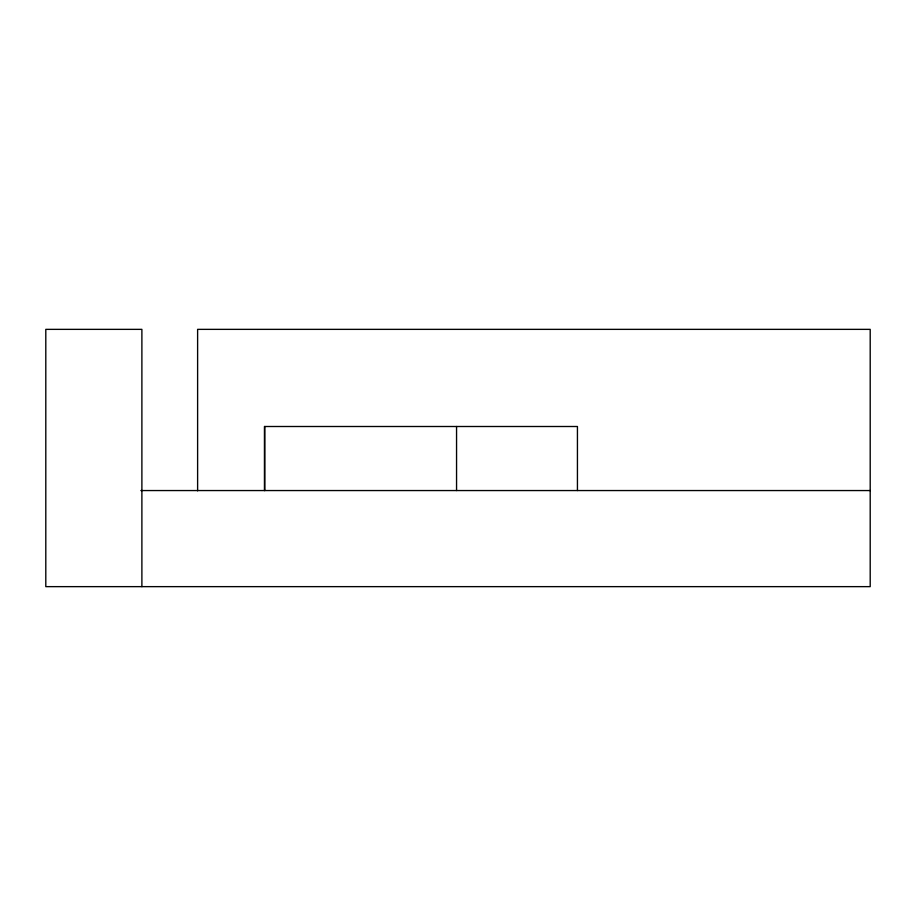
<?xml version="1.0" encoding="UTF-8"?>
<svg xmlns="http://www.w3.org/2000/svg" width="916" height="916" viewBox="0 0 916 916"><rect width="100%" height="100%" fill="white"/><g stroke="black" fill="none" stroke-linecap="round" stroke-linejoin="round"><path stroke-width="1.37" d="M140.858 490.552L870.2 490.552M577.435 490.552L577.435 426.501L264.449 426.501L264.449 490.552M456.557 426.501L456.557 490.552M264.793 426.501L264.793 490.552M197.616 490.839L197.616 329.359L870.2 329.359L870.2 586.641L45.8 586.641L45.8 329.359L141.888 329.359L141.888 586.641"/></g></svg>
